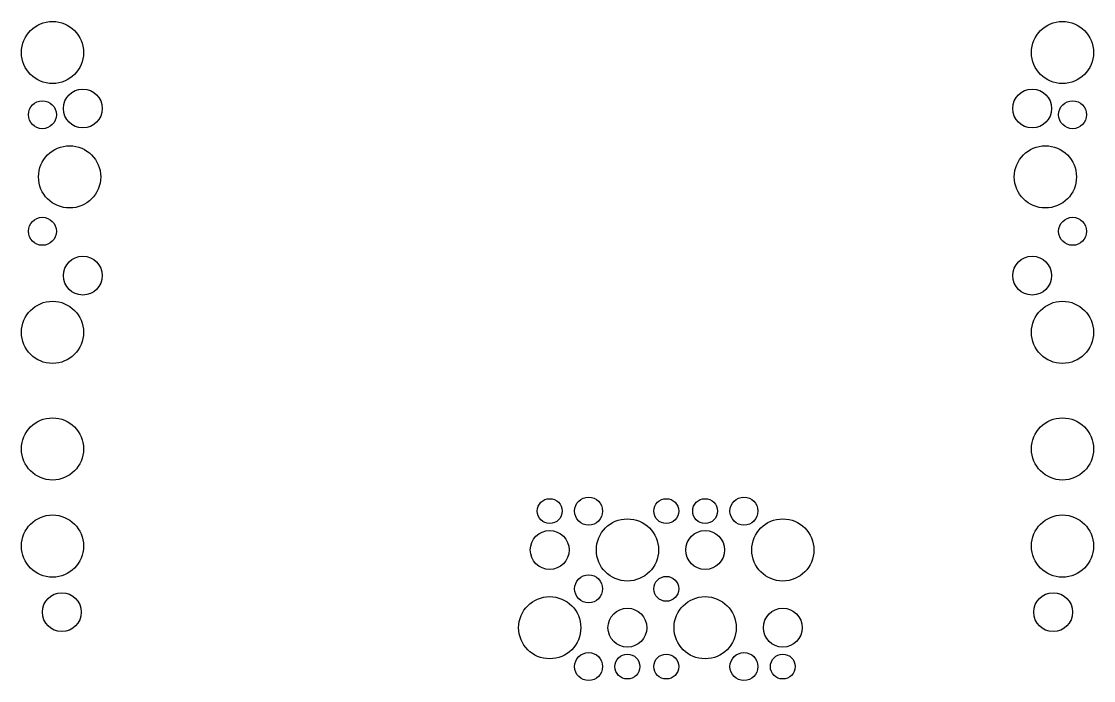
# Model space of a CAD drawing. Extents: x -690 to 690, y -448 to 400.
import ezdxf

# ---------------------------------------------------------------- set-up
doc = ezdxf.new("R2010")
doc.units = 0

msp = doc.modelspace()

# ---------------------------------------------------------------- linework, layer by layer
for centre, radius in [((-650, 360), 40), ((650, 360), 40), ((-611, 288), 25), ((611, 288), 25), ((-663, 280), 18), ((663, 280), 18), ((-628, 200), 40), ((628, 200), 40), ((-663, 130), 18), ((663, 130), 18), ((-611, 73), 25), ((611, 73), 25), ((-650, 0), 40), ((650, 0), 40), ((-650, -150), 40), ((-650, -150), 40), ((650, -150), 40), ((650, -150), 40), ((-10, -230), 16), ((40, -230), 18), ((140, -230), 16), ((190, -230), 16), ((240, -230), 18), ((-650, -275), 40), ((90, -280), 40), ((290, -280), 40), ((650, -275), 40), ((-10, -280), 25), ((190, -280), 25), ((40, -330), 18), ((140, -330), 16), ((-638, -360), 25), ((-10, -380), 40), ((190, -380), 40), ((638, -360), 25), ((90, -380), 25), ((290, -380), 25), ((40, -430), 18), ((90, -430), 16), ((140, -430), 16), ((240, -430), 18), ((290, -430), 16)]:
    msp.add_circle(centre, radius)

doc.saveas('drawing.dxf')
